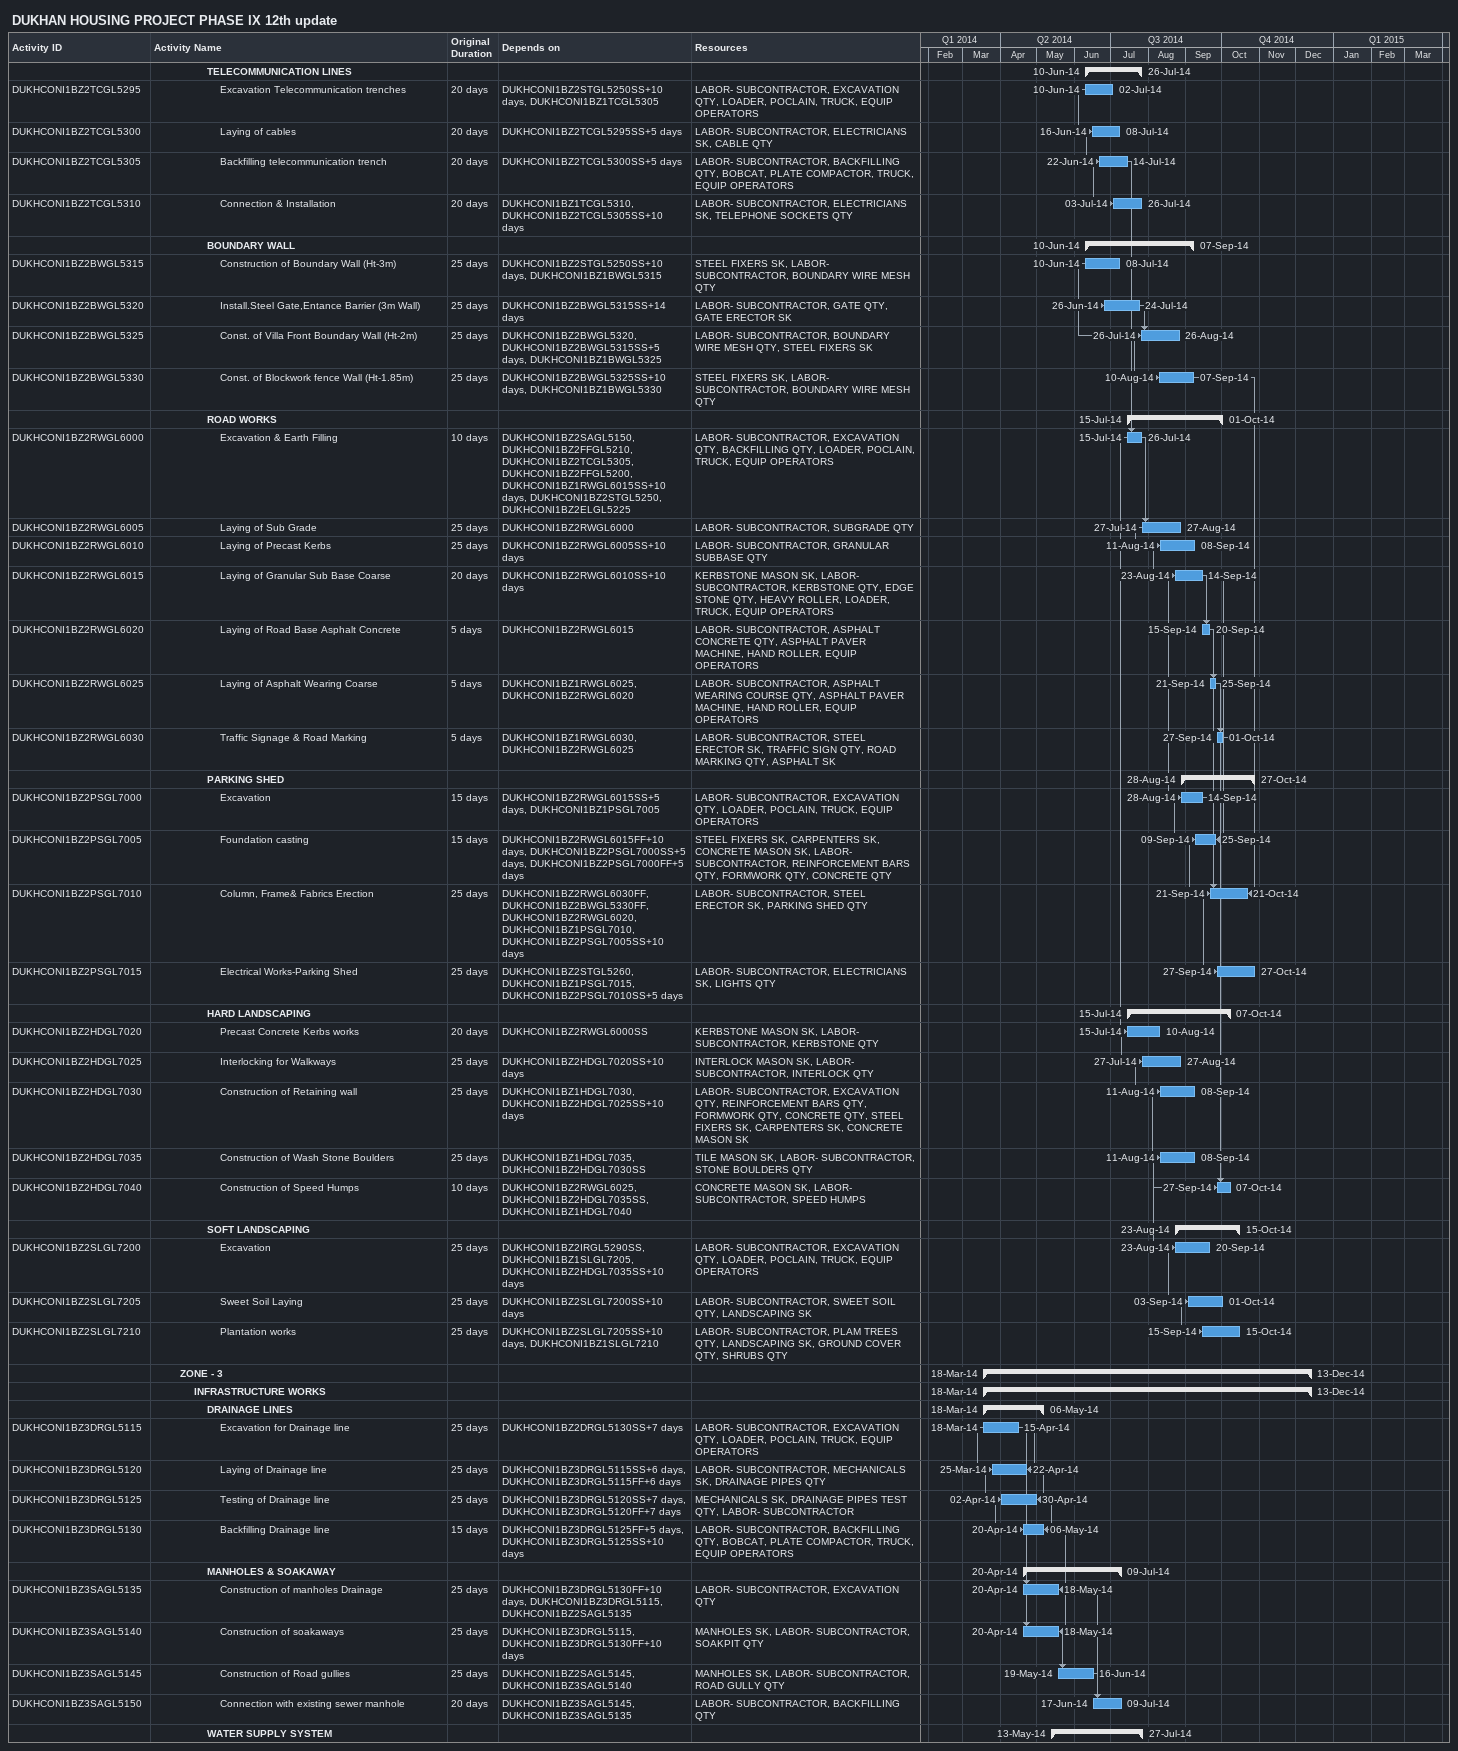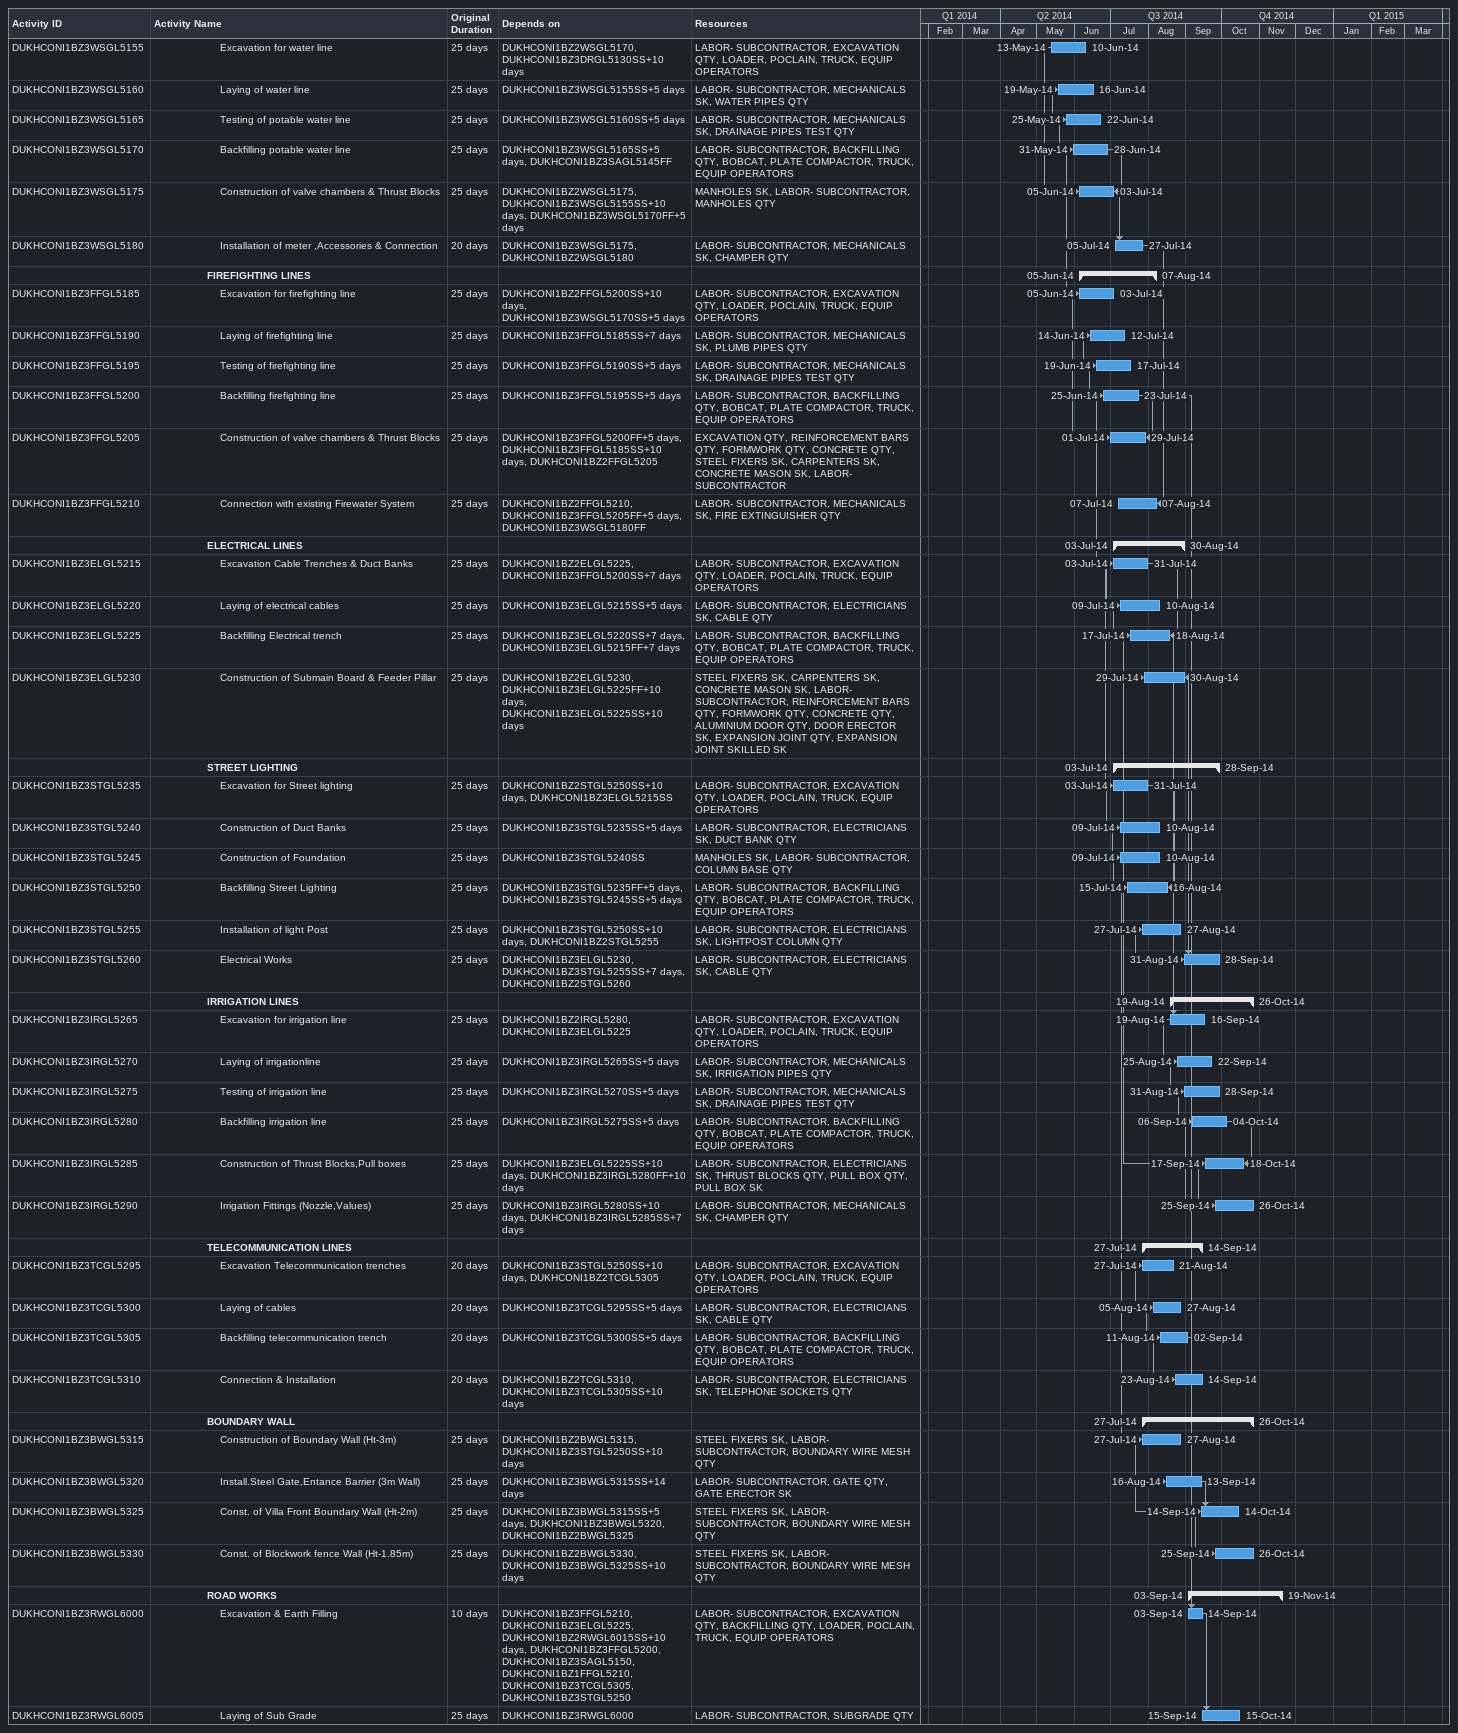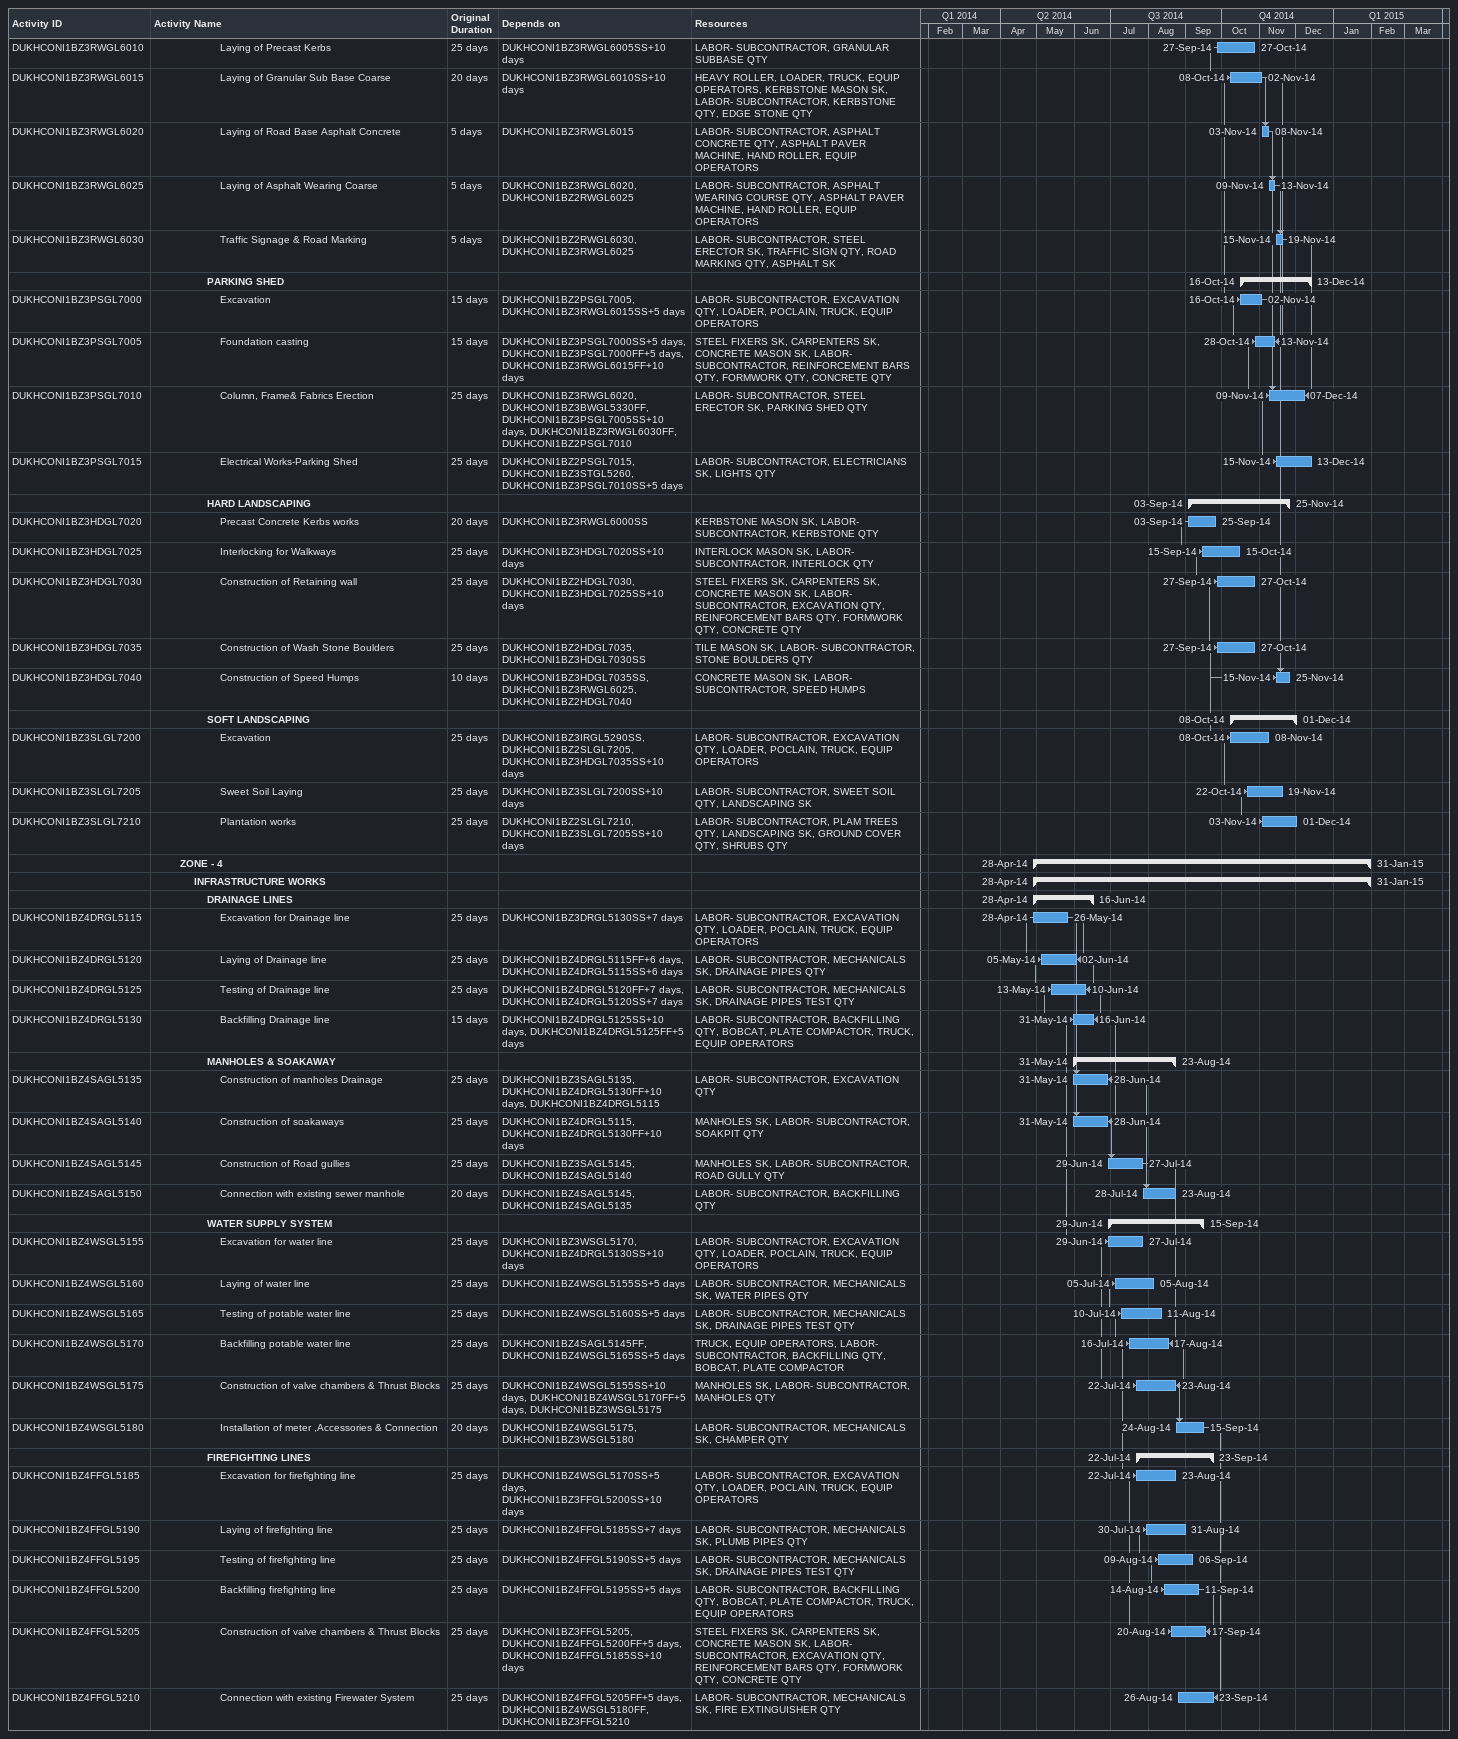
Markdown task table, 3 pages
DUKHAN HOUSING PROJECT PHASE IX 12th update

| ID | Level | Task | Original duration | Start | Finish | Predecessors | Resources |
|---|---|---|---|---|---|---|---|
|  | 5 | **TELECOMMUNICATION LINES** |  | 2014-06-10 | 2014-07-26 |  |  |
| DUKHCONI1BZ2TCGL5295 | 6 | Excavation Telecommunication trenches | 20d | 2014-06-10 | 2014-07-02 | DUKHCONI1BZ2STGL5250SS+10d, DUKHCONI1BZ1TCGL5305 | LABOR- SUBCONTRACTOR, EXCAVATION QTY, LOADER, POCLAIN, TRUCK, EQUIP OPERATORS |
| DUKHCONI1BZ2TCGL5300 | 6 | Laying of cables | 20d | 2014-06-16 | 2014-07-08 | DUKHCONI1BZ2TCGL5295SS+5d | LABOR- SUBCONTRACTOR, ELECTRICIANS SK, CABLE QTY |
| DUKHCONI1BZ2TCGL5305 | 6 | Backfilling telecommunication trench | 20d | 2014-06-22 | 2014-07-14 | DUKHCONI1BZ2TCGL5300SS+5d | LABOR- SUBCONTRACTOR, BACKFILLING QTY, BOBCAT, PLATE COMPACTOR, TRUCK, EQUIP OPERATORS |
| DUKHCONI1BZ2TCGL5310 | 6 | Connection & Installation | 20d | 2014-07-03 | 2014-07-26 | DUKHCONI1BZ1TCGL5310, DUKHCONI1BZ2TCGL5305SS+10d | LABOR- SUBCONTRACTOR, ELECTRICIANS SK, TELEPHONE SOCKETS QTY |
|  | 5 | **BOUNDARY WALL** |  | 2014-06-10 | 2014-09-07 |  |  |
| DUKHCONI1BZ2BWGL5315 | 6 | Construction of Boundary Wall (Ht-3m) | 25d | 2014-06-10 | 2014-07-08 | DUKHCONI1BZ2STGL5250SS+10d, DUKHCONI1BZ1BWGL5315 | STEEL FIXERS SK, LABOR- SUBCONTRACTOR, BOUNDARY WIRE MESH QTY |
| DUKHCONI1BZ2BWGL5320 | 6 | Install.Steel Gate,Entance Barrier (3m Wall) | 25d | 2014-06-26 | 2014-07-24 | DUKHCONI1BZ2BWGL5315SS+14d | LABOR- SUBCONTRACTOR, GATE QTY, GATE ERECTOR SK |
| DUKHCONI1BZ2BWGL5325 | 6 | Const. of Villa Front Boundary Wall (Ht-2m) | 25d | 2014-07-26 | 2014-08-26 | DUKHCONI1BZ2BWGL5320, DUKHCONI1BZ2BWGL5315SS+5d, DUKHCONI1BZ1BWGL5325 | LABOR- SUBCONTRACTOR, BOUNDARY WIRE MESH QTY, STEEL FIXERS SK |
| DUKHCONI1BZ2BWGL5330 | 6 | Const. of Blockwork fence Wall (Ht-1.85m) | 25d | 2014-08-10 | 2014-09-07 | DUKHCONI1BZ2BWGL5325SS+10d, DUKHCONI1BZ1BWGL5330 | STEEL FIXERS SK, LABOR- SUBCONTRACTOR, BOUNDARY WIRE MESH QTY |
|  | 5 | **ROAD WORKS** |  | 2014-07-15 | 2014-10-01 |  |  |
| DUKHCONI1BZ2RWGL6000 | 6 | Excavation & Earth Filling | 10d | 2014-07-15 | 2014-07-26 | DUKHCONI1BZ2SAGL5150, DUKHCONI1BZ2FFGL5210, DUKHCONI1BZ2TCGL5305, DUKHCONI1BZ2FFGL5200, DUKHCONI1BZ1RWGL6015SS+10d, DUKHCONI1BZ2STGL5250, DUKHCONI1BZ2ELGL5225 | LABOR- SUBCONTRACTOR, EXCAVATION QTY, BACKFILLING QTY, LOADER, POCLAIN, TRUCK, EQUIP OPERATORS |
| DUKHCONI1BZ2RWGL6005 | 6 | Laying of Sub Grade | 25d | 2014-07-27 | 2014-08-27 | DUKHCONI1BZ2RWGL6000 | LABOR- SUBCONTRACTOR, SUBGRADE QTY |
| DUKHCONI1BZ2RWGL6010 | 6 | Laying of Precast Kerbs | 25d | 2014-08-11 | 2014-09-08 | DUKHCONI1BZ2RWGL6005SS+10d | LABOR- SUBCONTRACTOR, GRANULAR SUBBASE QTY |
| DUKHCONI1BZ2RWGL6015 | 6 | Laying of Granular Sub Base Coarse | 20d | 2014-08-23 | 2014-09-14 | DUKHCONI1BZ2RWGL6010SS+10d | KERBSTONE MASON SK, LABOR- SUBCONTRACTOR, KERBSTONE QTY, EDGE STONE QTY, HEAVY ROLLER, LOADER, TRUCK, EQUIP OPERATORS |
| DUKHCONI1BZ2RWGL6020 | 6 | Laying of Road Base Asphalt Concrete | 5d | 2014-09-15 | 2014-09-20 | DUKHCONI1BZ2RWGL6015 | LABOR- SUBCONTRACTOR, ASPHALT CONCRETE QTY, ASPHALT PAVER MACHINE, HAND ROLLER, EQUIP OPERATORS |
| DUKHCONI1BZ2RWGL6025 | 6 | Laying of Asphalt Wearing Coarse | 5d | 2014-09-21 | 2014-09-25 | DUKHCONI1BZ1RWGL6025, DUKHCONI1BZ2RWGL6020 | LABOR- SUBCONTRACTOR, ASPHALT WEARING COURSE QTY, ASPHALT PAVER MACHINE, HAND ROLLER, EQUIP OPERATORS |
| DUKHCONI1BZ2RWGL6030 | 6 | Traffic Signage & Road Marking | 5d | 2014-09-27 | 2014-10-01 | DUKHCONI1BZ1RWGL6030, DUKHCONI1BZ2RWGL6025 | LABOR- SUBCONTRACTOR, STEEL ERECTOR SK, TRAFFIC SIGN QTY, ROAD MARKING QTY, ASPHALT SK |
|  | 5 | **PARKING SHED** |  | 2014-08-28 | 2014-10-27 |  |  |
| DUKHCONI1BZ2PSGL7000 | 6 | Excavation | 15d | 2014-08-28 | 2014-09-14 | DUKHCONI1BZ2RWGL6015SS+5d, DUKHCONI1BZ1PSGL7005 | LABOR- SUBCONTRACTOR, EXCAVATION QTY, LOADER, POCLAIN, TRUCK, EQUIP OPERATORS |
| DUKHCONI1BZ2PSGL7005 | 6 | Foundation casting | 15d | 2014-09-09 | 2014-09-25 | DUKHCONI1BZ2RWGL6015FF+10d, DUKHCONI1BZ2PSGL7000SS+5d, DUKHCONI1BZ2PSGL7000FF+5d | STEEL FIXERS SK, CARPENTERS SK, CONCRETE MASON SK, LABOR- SUBCONTRACTOR, REINFORCEMENT BARS QTY, FORMWORK QTY, CONCRETE QTY |
| DUKHCONI1BZ2PSGL7010 | 6 | Column, Frame& Fabrics Erection | 25d | 2014-09-21 | 2014-10-21 | DUKHCONI1BZ2RWGL6030FF, DUKHCONI1BZ2BWGL5330FF, DUKHCONI1BZ2RWGL6020, DUKHCONI1BZ1PSGL7010, DUKHCONI1BZ2PSGL7005SS+10d | LABOR- SUBCONTRACTOR, STEEL ERECTOR SK, PARKING SHED QTY |
| DUKHCONI1BZ2PSGL7015 | 6 | Electrical Works-Parking Shed | 25d | 2014-09-27 | 2014-10-27 | DUKHCONI1BZ2STGL5260, DUKHCONI1BZ1PSGL7015, DUKHCONI1BZ2PSGL7010SS+5d | LABOR- SUBCONTRACTOR, ELECTRICIANS SK, LIGHTS QTY |
|  | 5 | **HARD LANDSCAPING** |  | 2014-07-15 | 2014-10-07 |  |  |
| DUKHCONI1BZ2HDGL7020 | 6 | Precast Concrete Kerbs works | 20d | 2014-07-15 | 2014-08-10 | DUKHCONI1BZ2RWGL6000SS | KERBSTONE MASON SK, LABOR- SUBCONTRACTOR, KERBSTONE QTY |
| DUKHCONI1BZ2HDGL7025 | 6 | Interlocking for Walkways | 25d | 2014-07-27 | 2014-08-27 | DUKHCONI1BZ2HDGL7020SS+10d | INTERLOCK MASON SK, LABOR- SUBCONTRACTOR, INTERLOCK QTY |
| DUKHCONI1BZ2HDGL7030 | 6 | Construction of Retaining wall | 25d | 2014-08-11 | 2014-09-08 | DUKHCONI1BZ1HDGL7030, DUKHCONI1BZ2HDGL7025SS+10d | LABOR- SUBCONTRACTOR, EXCAVATION QTY, REINFORCEMENT BARS QTY, FORMWORK QTY, CONCRETE QTY, STEEL FIXERS SK, CARPENTERS SK, CONCRETE MASON SK |
| DUKHCONI1BZ2HDGL7035 | 6 | Construction of Wash Stone Boulders | 25d | 2014-08-11 | 2014-09-08 | DUKHCONI1BZ1HDGL7035, DUKHCONI1BZ2HDGL7030SS | TILE MASON SK, LABOR- SUBCONTRACTOR, STONE BOULDERS QTY |
| DUKHCONI1BZ2HDGL7040 | 6 | Construction of Speed Humps | 10d | 2014-09-27 | 2014-10-07 | DUKHCONI1BZ2RWGL6025, DUKHCONI1BZ2HDGL7035SS, DUKHCONI1BZ1HDGL7040 | CONCRETE MASON SK, LABOR- SUBCONTRACTOR, SPEED HUMPS |
|  | 5 | **SOFT LANDSCAPING** |  | 2014-08-23 | 2014-10-15 |  |  |
| DUKHCONI1BZ2SLGL7200 | 6 | Excavation | 25d | 2014-08-23 | 2014-09-20 | DUKHCONI1BZ2IRGL5290SS, DUKHCONI1BZ1SLGL7205, DUKHCONI1BZ2HDGL7035SS+10d | LABOR- SUBCONTRACTOR, EXCAVATION QTY, LOADER, POCLAIN, TRUCK, EQUIP OPERATORS |
| DUKHCONI1BZ2SLGL7205 | 6 | Sweet Soil Laying | 25d | 2014-09-03 | 2014-10-01 | DUKHCONI1BZ2SLGL7200SS+10d | LABOR- SUBCONTRACTOR, SWEET SOIL QTY, LANDSCAPING SK |
| DUKHCONI1BZ2SLGL7210 | 6 | Plantation works | 25d | 2014-09-15 | 2014-10-15 | DUKHCONI1BZ2SLGL7205SS+10d, DUKHCONI1BZ1SLGL7210 | LABOR- SUBCONTRACTOR, PLAM TREES QTY, LANDSCAPING SK, GROUND COVER QTY, SHRUBS QTY |
|  | 3 | **ZONE - 3** |  | 2014-03-18 | 2014-12-13 |  |  |
|  | 4 | **INFRASTRUCTURE WORKS** |  | 2014-03-18 | 2014-12-13 |  |  |
|  | 5 | **DRAINAGE LINES** |  | 2014-03-18 | 2014-05-06 |  |  |
| DUKHCONI1BZ3DRGL5115 | 6 | Excavation for Drainage line | 25d | 2014-03-18 | 2014-04-15 | DUKHCONI1BZ2DRGL5130SS+7d | LABOR- SUBCONTRACTOR, EXCAVATION QTY, LOADER, POCLAIN, TRUCK, EQUIP OPERATORS |
| DUKHCONI1BZ3DRGL5120 | 6 | Laying of Drainage line | 25d | 2014-03-25 | 2014-04-22 | DUKHCONI1BZ3DRGL5115SS+6d, DUKHCONI1BZ3DRGL5115FF+6d | LABOR- SUBCONTRACTOR, MECHANICALS SK, DRAINAGE PIPES QTY |
| DUKHCONI1BZ3DRGL5125 | 6 | Testing of Drainage line | 25d | 2014-04-02 | 2014-04-30 | DUKHCONI1BZ3DRGL5120SS+7d, DUKHCONI1BZ3DRGL5120FF+7d | MECHANICALS SK, DRAINAGE PIPES TEST QTY, LABOR- SUBCONTRACTOR |
| DUKHCONI1BZ3DRGL5130 | 6 | Backfilling Drainage line | 15d | 2014-04-20 | 2014-05-06 | DUKHCONI1BZ3DRGL5125FF+5d, DUKHCONI1BZ3DRGL5125SS+10d | LABOR- SUBCONTRACTOR, BACKFILLING QTY, BOBCAT, PLATE COMPACTOR, TRUCK, EQUIP OPERATORS |
|  | 5 | **MANHOLES & SOAKAWAY** |  | 2014-04-20 | 2014-07-09 |  |  |
| DUKHCONI1BZ3SAGL5135 | 6 | Construction of manholes Drainage | 25d | 2014-04-20 | 2014-05-18 | DUKHCONI1BZ3DRGL5130FF+10d, DUKHCONI1BZ3DRGL5115, DUKHCONI1BZ2SAGL5135 | LABOR- SUBCONTRACTOR, EXCAVATION QTY |
| DUKHCONI1BZ3SAGL5140 | 6 | Construction of soakaways | 25d | 2014-04-20 | 2014-05-18 | DUKHCONI1BZ3DRGL5115, DUKHCONI1BZ3DRGL5130FF+10d | MANHOLES SK, LABOR- SUBCONTRACTOR, SOAKPIT QTY |
| DUKHCONI1BZ3SAGL5145 | 6 | Construction of Road gullies | 25d | 2014-05-19 | 2014-06-16 | DUKHCONI1BZ2SAGL5145, DUKHCONI1BZ3SAGL5140 | MANHOLES SK, LABOR- SUBCONTRACTOR, ROAD GULLY QTY |
| DUKHCONI1BZ3SAGL5150 | 6 | Connection with existing sewer manhole | 20d | 2014-06-17 | 2014-07-09 | DUKHCONI1BZ3SAGL5145, DUKHCONI1BZ3SAGL5135 | LABOR- SUBCONTRACTOR, BACKFILLING QTY |
|  | 5 | **WATER SUPPLY SYSTEM** |  | 2014-05-13 | 2014-07-27 |  |  |
| DUKHCONI1BZ3WSGL5155 | 6 | Excavation for water line | 25d | 2014-05-13 | 2014-06-10 | DUKHCONI1BZ2WSGL5170, DUKHCONI1BZ3DRGL5130SS+10d | LABOR- SUBCONTRACTOR, EXCAVATION QTY, LOADER, POCLAIN, TRUCK, EQUIP OPERATORS |
| DUKHCONI1BZ3WSGL5160 | 6 | Laying of water line | 25d | 2014-05-19 | 2014-06-16 | DUKHCONI1BZ3WSGL5155SS+5d | LABOR- SUBCONTRACTOR, MECHANICALS SK, WATER PIPES QTY |
| DUKHCONI1BZ3WSGL5165 | 6 | Testing of potable water line | 25d | 2014-05-25 | 2014-06-22 | DUKHCONI1BZ3WSGL5160SS+5d | LABOR- SUBCONTRACTOR, MECHANICALS SK, DRAINAGE PIPES TEST QTY |
| DUKHCONI1BZ3WSGL5170 | 6 | Backfilling potable water line | 25d | 2014-05-31 | 2014-06-28 | DUKHCONI1BZ3WSGL5165SS+5d, DUKHCONI1BZ3SAGL5145FF | LABOR- SUBCONTRACTOR, BACKFILLING QTY, BOBCAT, PLATE COMPACTOR, TRUCK, EQUIP OPERATORS |
| DUKHCONI1BZ3WSGL5175 | 6 | Construction of valve chambers & Thrust Blocks | 25d | 2014-06-05 | 2014-07-03 | DUKHCONI1BZ2WSGL5175, DUKHCONI1BZ3WSGL5155SS+10d, DUKHCONI1BZ3WSGL5170FF+5d | MANHOLES SK, LABOR- SUBCONTRACTOR, MANHOLES QTY |
| DUKHCONI1BZ3WSGL5180 | 6 | Installation of meter ,Accessories & Connection | 20d | 2014-07-05 | 2014-07-27 | DUKHCONI1BZ3WSGL5175, DUKHCONI1BZ2WSGL5180 | LABOR- SUBCONTRACTOR, MECHANICALS SK, CHAMPER QTY |
|  | 5 | **FIREFIGHTING LINES** |  | 2014-06-05 | 2014-08-07 |  |  |
| DUKHCONI1BZ3FFGL5185 | 6 | Excavation for firefighting line | 25d | 2014-06-05 | 2014-07-03 | DUKHCONI1BZ2FFGL5200SS+10d, DUKHCONI1BZ3WSGL5170SS+5d | LABOR- SUBCONTRACTOR, EXCAVATION QTY, LOADER, POCLAIN, TRUCK, EQUIP OPERATORS |
| DUKHCONI1BZ3FFGL5190 | 6 | Laying of firefighting line | 25d | 2014-06-14 | 2014-07-12 | DUKHCONI1BZ3FFGL5185SS+7d | LABOR- SUBCONTRACTOR, MECHANICALS SK, PLUMB PIPES QTY |
| DUKHCONI1BZ3FFGL5195 | 6 | Testing of firefighting line | 25d | 2014-06-19 | 2014-07-17 | DUKHCONI1BZ3FFGL5190SS+5d | LABOR- SUBCONTRACTOR, MECHANICALS SK, DRAINAGE PIPES TEST QTY |
| DUKHCONI1BZ3FFGL5200 | 6 | Backfilling firefighting line | 25d | 2014-06-25 | 2014-07-23 | DUKHCONI1BZ3FFGL5195SS+5d | LABOR- SUBCONTRACTOR, BACKFILLING QTY, BOBCAT, PLATE COMPACTOR, TRUCK, EQUIP OPERATORS |
| DUKHCONI1BZ3FFGL5205 | 6 | Construction of valve chambers & Thrust Blocks | 25d | 2014-07-01 | 2014-07-29 | DUKHCONI1BZ3FFGL5200FF+5d, DUKHCONI1BZ3FFGL5185SS+10d, DUKHCONI1BZ2FFGL5205 | EXCAVATION QTY, REINFORCEMENT BARS QTY, FORMWORK QTY, CONCRETE QTY, STEEL FIXERS SK, CARPENTERS SK, CONCRETE MASON SK, LABOR- SUBCONTRACTOR |
| DUKHCONI1BZ3FFGL5210 | 6 | Connection with existing Firewater System | 25d | 2014-07-07 | 2014-08-07 | DUKHCONI1BZ2FFGL5210, DUKHCONI1BZ3FFGL5205FF+5d, DUKHCONI1BZ3WSGL5180FF | LABOR- SUBCONTRACTOR, MECHANICALS SK, FIRE EXTINGUISHER QTY |
|  | 5 | **ELECTRICAL LINES** |  | 2014-07-03 | 2014-08-30 |  |  |
| DUKHCONI1BZ3ELGL5215 | 6 | Excavation Cable Trenches & Duct Banks | 25d | 2014-07-03 | 2014-07-31 | DUKHCONI1BZ2ELGL5225, DUKHCONI1BZ3FFGL5200SS+7d | LABOR- SUBCONTRACTOR, EXCAVATION QTY, LOADER, POCLAIN, TRUCK, EQUIP OPERATORS |
| DUKHCONI1BZ3ELGL5220 | 6 | Laying of electrical cables | 25d | 2014-07-09 | 2014-08-10 | DUKHCONI1BZ3ELGL5215SS+5d | LABOR- SUBCONTRACTOR, ELECTRICIANS SK, CABLE QTY |
| DUKHCONI1BZ3ELGL5225 | 6 | Backfilling Electrical trench | 25d | 2014-07-17 | 2014-08-18 | DUKHCONI1BZ3ELGL5220SS+7d, DUKHCONI1BZ3ELGL5215FF+7d | LABOR- SUBCONTRACTOR, BACKFILLING QTY, BOBCAT, PLATE COMPACTOR, TRUCK, EQUIP OPERATORS |
| DUKHCONI1BZ3ELGL5230 | 6 | Construction of Submain Board & Feeder Pillar | 25d | 2014-07-29 | 2014-08-30 | DUKHCONI1BZ2ELGL5230, DUKHCONI1BZ3ELGL5225FF+10d, DUKHCONI1BZ3ELGL5225SS+10d | STEEL FIXERS SK, CARPENTERS SK, CONCRETE MASON SK, LABOR- SUBCONTRACTOR, REINFORCEMENT BARS QTY, FORMWORK QTY, CONCRETE QTY, ALUMINIUM DOOR QTY, DOOR ERECTOR SK, EXPANSION JOINT QTY, EXPANSION JOINT SKILLED SK |
|  | 5 | **STREET LIGHTING** |  | 2014-07-03 | 2014-09-28 |  |  |
| DUKHCONI1BZ3STGL5235 | 6 | Excavation for Street lighting | 25d | 2014-07-03 | 2014-07-31 | DUKHCONI1BZ2STGL5250SS+10d, DUKHCONI1BZ3ELGL5215SS | LABOR- SUBCONTRACTOR, EXCAVATION QTY, LOADER, POCLAIN, TRUCK, EQUIP OPERATORS |
| DUKHCONI1BZ3STGL5240 | 6 | Construction of Duct Banks | 25d | 2014-07-09 | 2014-08-10 | DUKHCONI1BZ3STGL5235SS+5d | LABOR- SUBCONTRACTOR, ELECTRICIANS SK, DUCT BANK QTY |
| DUKHCONI1BZ3STGL5245 | 6 | Construction of Foundation | 25d | 2014-07-09 | 2014-08-10 | DUKHCONI1BZ3STGL5240SS | MANHOLES SK, LABOR- SUBCONTRACTOR, COLUMN BASE QTY |
| DUKHCONI1BZ3STGL5250 | 6 | Backfilling Street Lighting | 25d | 2014-07-15 | 2014-08-16 | DUKHCONI1BZ3STGL5235FF+5d, DUKHCONI1BZ3STGL5245SS+5d | LABOR- SUBCONTRACTOR, BACKFILLING QTY, BOBCAT, PLATE COMPACTOR, TRUCK, EQUIP OPERATORS |
| DUKHCONI1BZ3STGL5255 | 6 | Installation of light Post | 25d | 2014-07-27 | 2014-08-27 | DUKHCONI1BZ3STGL5250SS+10d, DUKHCONI1BZ2STGL5255 | LABOR- SUBCONTRACTOR, ELECTRICIANS SK, LIGHTPOST COLUMN QTY |
| DUKHCONI1BZ3STGL5260 | 6 | Electrical Works | 25d | 2014-08-31 | 2014-09-28 | DUKHCONI1BZ3ELGL5230, DUKHCONI1BZ3STGL5255SS+7d, DUKHCONI1BZ2STGL5260 | LABOR- SUBCONTRACTOR, ELECTRICIANS SK, CABLE QTY |
|  | 5 | **IRRIGATION LINES** |  | 2014-08-19 | 2014-10-26 |  |  |
| DUKHCONI1BZ3IRGL5265 | 6 | Excavation for irrigation line | 25d | 2014-08-19 | 2014-09-16 | DUKHCONI1BZ2IRGL5280, DUKHCONI1BZ3ELGL5225 | LABOR- SUBCONTRACTOR, EXCAVATION QTY, LOADER, POCLAIN, TRUCK, EQUIP OPERATORS |
| DUKHCONI1BZ3IRGL5270 | 6 | Laying of irrigationline | 25d | 2014-08-25 | 2014-09-22 | DUKHCONI1BZ3IRGL5265SS+5d | LABOR- SUBCONTRACTOR, MECHANICALS SK, IRRIGATION PIPES QTY |
| DUKHCONI1BZ3IRGL5275 | 6 | Testing of irrigation line | 25d | 2014-08-31 | 2014-09-28 | DUKHCONI1BZ3IRGL5270SS+5d | LABOR- SUBCONTRACTOR, MECHANICALS SK, DRAINAGE PIPES TEST QTY |
| DUKHCONI1BZ3IRGL5280 | 6 | Backfilling irrigation line | 25d | 2014-09-06 | 2014-10-04 | DUKHCONI1BZ3IRGL5275SS+5d | LABOR- SUBCONTRACTOR, BACKFILLING QTY, BOBCAT, PLATE COMPACTOR, TRUCK, EQUIP OPERATORS |
| DUKHCONI1BZ3IRGL5285 | 6 | Construction of Thrust Blocks,Pull boxes | 25d | 2014-09-17 | 2014-10-18 | DUKHCONI1BZ3ELGL5225SS+10d, DUKHCONI1BZ3IRGL5280FF+10d | LABOR- SUBCONTRACTOR, ELECTRICIANS SK, THRUST BLOCKS QTY, PULL BOX QTY, PULL BOX SK |
| DUKHCONI1BZ3IRGL5290 | 6 | Irrigation Fittings (Nozzle,Values) | 25d | 2014-09-25 | 2014-10-26 | DUKHCONI1BZ3IRGL5280SS+10d, DUKHCONI1BZ3IRGL5285SS+7d | LABOR- SUBCONTRACTOR, MECHANICALS SK, CHAMPER QTY |
|  | 5 | **TELECOMMUNICATION LINES** |  | 2014-07-27 | 2014-09-14 |  |  |
| DUKHCONI1BZ3TCGL5295 | 6 | Excavation Telecommunication trenches | 20d | 2014-07-27 | 2014-08-21 | DUKHCONI1BZ3STGL5250SS+10d, DUKHCONI1BZ2TCGL5305 | LABOR- SUBCONTRACTOR, EXCAVATION QTY, LOADER, POCLAIN, TRUCK, EQUIP OPERATORS |
| DUKHCONI1BZ3TCGL5300 | 6 | Laying of cables | 20d | 2014-08-05 | 2014-08-27 | DUKHCONI1BZ3TCGL5295SS+5d | LABOR- SUBCONTRACTOR, ELECTRICIANS SK, CABLE QTY |
| DUKHCONI1BZ3TCGL5305 | 6 | Backfilling telecommunication trench | 20d | 2014-08-11 | 2014-09-02 | DUKHCONI1BZ3TCGL5300SS+5d | LABOR- SUBCONTRACTOR, BACKFILLING QTY, BOBCAT, PLATE COMPACTOR, TRUCK, EQUIP OPERATORS |
| DUKHCONI1BZ3TCGL5310 | 6 | Connection & Installation | 20d | 2014-08-23 | 2014-09-14 | DUKHCONI1BZ2TCGL5310, DUKHCONI1BZ3TCGL5305SS+10d | LABOR- SUBCONTRACTOR, ELECTRICIANS SK, TELEPHONE SOCKETS QTY |
|  | 5 | **BOUNDARY WALL** |  | 2014-07-27 | 2014-10-26 |  |  |
| DUKHCONI1BZ3BWGL5315 | 6 | Construction of Boundary Wall (Ht-3m) | 25d | 2014-07-27 | 2014-08-27 | DUKHCONI1BZ2BWGL5315, DUKHCONI1BZ3STGL5250SS+10d | STEEL FIXERS SK, LABOR- SUBCONTRACTOR, BOUNDARY WIRE MESH QTY |
| DUKHCONI1BZ3BWGL5320 | 6 | Install.Steel Gate,Entance Barrier (3m Wall) | 25d | 2014-08-16 | 2014-09-13 | DUKHCONI1BZ3BWGL5315SS+14d | LABOR- SUBCONTRACTOR, GATE QTY, GATE ERECTOR SK |
| DUKHCONI1BZ3BWGL5325 | 6 | Const. of Villa Front Boundary Wall (Ht-2m) | 25d | 2014-09-14 | 2014-10-14 | DUKHCONI1BZ3BWGL5315SS+5d, DUKHCONI1BZ3BWGL5320, DUKHCONI1BZ2BWGL5325 | STEEL FIXERS SK, LABOR- SUBCONTRACTOR, BOUNDARY WIRE MESH QTY |
| DUKHCONI1BZ3BWGL5330 | 6 | Const. of Blockwork fence Wall (Ht-1.85m) | 25d | 2014-09-25 | 2014-10-26 | DUKHCONI1BZ2BWGL5330, DUKHCONI1BZ3BWGL5325SS+10d | STEEL FIXERS SK, LABOR- SUBCONTRACTOR, BOUNDARY WIRE MESH QTY |
|  | 5 | **ROAD WORKS** |  | 2014-09-03 | 2014-11-19 |  |  |
| DUKHCONI1BZ3RWGL6000 | 6 | Excavation & Earth Filling | 10d | 2014-09-03 | 2014-09-14 | DUKHCONI1BZ3FFGL5210, DUKHCONI1BZ3ELGL5225, DUKHCONI1BZ2RWGL6015SS+10d, DUKHCONI1BZ3FFGL5200, DUKHCONI1BZ3SAGL5150, DUKHCONI1BZ1FFGL5210, DUKHCONI1BZ3TCGL5305, DUKHCONI1BZ3STGL5250 | LABOR- SUBCONTRACTOR, EXCAVATION QTY, BACKFILLING QTY, LOADER, POCLAIN, TRUCK, EQUIP OPERATORS |
| DUKHCONI1BZ3RWGL6005 | 6 | Laying of Sub Grade | 25d | 2014-09-15 | 2014-10-15 | DUKHCONI1BZ3RWGL6000 | LABOR- SUBCONTRACTOR, SUBGRADE QTY |
| DUKHCONI1BZ3RWGL6010 | 6 | Laying of Precast Kerbs | 25d | 2014-09-27 | 2014-10-27 | DUKHCONI1BZ3RWGL6005SS+10d | LABOR- SUBCONTRACTOR, GRANULAR SUBBASE QTY |
| DUKHCONI1BZ3RWGL6015 | 6 | Laying of Granular Sub Base Coarse | 20d | 2014-10-08 | 2014-11-02 | DUKHCONI1BZ3RWGL6010SS+10d | HEAVY ROLLER, LOADER, TRUCK, EQUIP OPERATORS, KERBSTONE MASON SK, LABOR- SUBCONTRACTOR, KERBSTONE QTY, EDGE STONE QTY |
| DUKHCONI1BZ3RWGL6020 | 6 | Laying of Road Base Asphalt Concrete | 5d | 2014-11-03 | 2014-11-08 | DUKHCONI1BZ3RWGL6015 | LABOR- SUBCONTRACTOR, ASPHALT CONCRETE QTY, ASPHALT PAVER MACHINE, HAND ROLLER, EQUIP OPERATORS |
| DUKHCONI1BZ3RWGL6025 | 6 | Laying of Asphalt Wearing Coarse | 5d | 2014-11-09 | 2014-11-13 | DUKHCONI1BZ3RWGL6020, DUKHCONI1BZ2RWGL6025 | LABOR- SUBCONTRACTOR, ASPHALT WEARING COURSE QTY, ASPHALT PAVER MACHINE, HAND ROLLER, EQUIP OPERATORS |
| DUKHCONI1BZ3RWGL6030 | 6 | Traffic Signage & Road Marking | 5d | 2014-11-15 | 2014-11-19 | DUKHCONI1BZ2RWGL6030, DUKHCONI1BZ3RWGL6025 | LABOR- SUBCONTRACTOR, STEEL ERECTOR SK, TRAFFIC SIGN QTY, ROAD MARKING QTY, ASPHALT SK |
|  | 5 | **PARKING SHED** |  | 2014-10-16 | 2014-12-13 |  |  |
| DUKHCONI1BZ3PSGL7000 | 6 | Excavation | 15d | 2014-10-16 | 2014-11-02 | DUKHCONI1BZ2PSGL7005, DUKHCONI1BZ3RWGL6015SS+5d | LABOR- SUBCONTRACTOR, EXCAVATION QTY, LOADER, POCLAIN, TRUCK, EQUIP OPERATORS |
| DUKHCONI1BZ3PSGL7005 | 6 | Foundation casting | 15d | 2014-10-28 | 2014-11-13 | DUKHCONI1BZ3PSGL7000SS+5d, DUKHCONI1BZ3PSGL7000FF+5d, DUKHCONI1BZ3RWGL6015FF+10d | STEEL FIXERS SK, CARPENTERS SK, CONCRETE MASON SK, LABOR- SUBCONTRACTOR, REINFORCEMENT BARS QTY, FORMWORK QTY, CONCRETE QTY |
| DUKHCONI1BZ3PSGL7010 | 6 | Column, Frame& Fabrics Erection | 25d | 2014-11-09 | 2014-12-07 | DUKHCONI1BZ3RWGL6020, DUKHCONI1BZ3BWGL5330FF, DUKHCONI1BZ3PSGL7005SS+10d, DUKHCONI1BZ3RWGL6030FF, DUKHCONI1BZ2PSGL7010 | LABOR- SUBCONTRACTOR, STEEL ERECTOR SK, PARKING SHED QTY |
| DUKHCONI1BZ3PSGL7015 | 6 | Electrical Works-Parking Shed | 25d | 2014-11-15 | 2014-12-13 | DUKHCONI1BZ2PSGL7015, DUKHCONI1BZ3STGL5260, DUKHCONI1BZ3PSGL7010SS+5d | LABOR- SUBCONTRACTOR, ELECTRICIANS SK, LIGHTS QTY |
|  | 5 | **HARD LANDSCAPING** |  | 2014-09-03 | 2014-11-25 |  |  |
| DUKHCONI1BZ3HDGL7020 | 6 | Precast Concrete Kerbs works | 20d | 2014-09-03 | 2014-09-25 | DUKHCONI1BZ3RWGL6000SS | KERBSTONE MASON SK, LABOR- SUBCONTRACTOR, KERBSTONE QTY |
| DUKHCONI1BZ3HDGL7025 | 6 | Interlocking for Walkways | 25d | 2014-09-15 | 2014-10-15 | DUKHCONI1BZ3HDGL7020SS+10d | INTERLOCK MASON SK, LABOR- SUBCONTRACTOR, INTERLOCK QTY |
| DUKHCONI1BZ3HDGL7030 | 6 | Construction of Retaining wall | 25d | 2014-09-27 | 2014-10-27 | DUKHCONI1BZ2HDGL7030, DUKHCONI1BZ3HDGL7025SS+10d | STEEL FIXERS SK, CARPENTERS SK, CONCRETE MASON SK, LABOR- SUBCONTRACTOR, EXCAVATION QTY, REINFORCEMENT BARS QTY, FORMWORK QTY, CONCRETE QTY |
| DUKHCONI1BZ3HDGL7035 | 6 | Construction of Wash Stone Boulders | 25d | 2014-09-27 | 2014-10-27 | DUKHCONI1BZ2HDGL7035, DUKHCONI1BZ3HDGL7030SS | TILE MASON SK, LABOR- SUBCONTRACTOR, STONE BOULDERS QTY |
| DUKHCONI1BZ3HDGL7040 | 6 | Construction of Speed Humps | 10d | 2014-11-15 | 2014-11-25 | DUKHCONI1BZ3HDGL7035SS, DUKHCONI1BZ3RWGL6025, DUKHCONI1BZ2HDGL7040 | CONCRETE MASON SK, LABOR- SUBCONTRACTOR, SPEED HUMPS |
|  | 5 | **SOFT LANDSCAPING** |  | 2014-10-08 | 2014-12-01 |  |  |
| DUKHCONI1BZ3SLGL7200 | 6 | Excavation | 25d | 2014-10-08 | 2014-11-08 | DUKHCONI1BZ3IRGL5290SS, DUKHCONI1BZ2SLGL7205, DUKHCONI1BZ3HDGL7035SS+10d | LABOR- SUBCONTRACTOR, EXCAVATION QTY, LOADER, POCLAIN, TRUCK, EQUIP OPERATORS |
| DUKHCONI1BZ3SLGL7205 | 6 | Sweet Soil Laying | 25d | 2014-10-22 | 2014-11-19 | DUKHCONI1BZ3SLGL7200SS+10d | LABOR- SUBCONTRACTOR, SWEET SOIL QTY, LANDSCAPING SK |
| DUKHCONI1BZ3SLGL7210 | 6 | Plantation works | 25d | 2014-11-03 | 2014-12-01 | DUKHCONI1BZ2SLGL7210, DUKHCONI1BZ3SLGL7205SS+10d | LABOR- SUBCONTRACTOR, PLAM TREES QTY, LANDSCAPING SK, GROUND COVER QTY, SHRUBS QTY |
|  | 3 | **ZONE - 4** |  | 2014-04-28 | 2015-01-31 |  |  |
|  | 4 | **INFRASTRUCTURE WORKS** |  | 2014-04-28 | 2015-01-31 |  |  |
|  | 5 | **DRAINAGE LINES** |  | 2014-04-28 | 2014-06-16 |  |  |
| DUKHCONI1BZ4DRGL5115 | 6 | Excavation for Drainage line | 25d | 2014-04-28 | 2014-05-26 | DUKHCONI1BZ3DRGL5130SS+7d | LABOR- SUBCONTRACTOR, EXCAVATION QTY, LOADER, POCLAIN, TRUCK, EQUIP OPERATORS |
| DUKHCONI1BZ4DRGL5120 | 6 | Laying of Drainage line | 25d | 2014-05-05 | 2014-06-02 | DUKHCONI1BZ4DRGL5115FF+6d, DUKHCONI1BZ4DRGL5115SS+6d | LABOR- SUBCONTRACTOR, MECHANICALS SK, DRAINAGE PIPES QTY |
| DUKHCONI1BZ4DRGL5125 | 6 | Testing of Drainage line | 25d | 2014-05-13 | 2014-06-10 | DUKHCONI1BZ4DRGL5120FF+7d, DUKHCONI1BZ4DRGL5120SS+7d | LABOR- SUBCONTRACTOR, MECHANICALS SK, DRAINAGE PIPES TEST QTY |
| DUKHCONI1BZ4DRGL5130 | 6 | Backfilling Drainage line | 15d | 2014-05-31 | 2014-06-16 | DUKHCONI1BZ4DRGL5125SS+10d, DUKHCONI1BZ4DRGL5125FF+5d | LABOR- SUBCONTRACTOR, BACKFILLING QTY, BOBCAT, PLATE COMPACTOR, TRUCK, EQUIP OPERATORS |
|  | 5 | **MANHOLES & SOAKAWAY** |  | 2014-05-31 | 2014-08-23 |  |  |
| DUKHCONI1BZ4SAGL5135 | 6 | Construction of manholes Drainage | 25d | 2014-05-31 | 2014-06-28 | DUKHCONI1BZ3SAGL5135, DUKHCONI1BZ4DRGL5130FF+10d, DUKHCONI1BZ4DRGL5115 | LABOR- SUBCONTRACTOR, EXCAVATION QTY |
| DUKHCONI1BZ4SAGL5140 | 6 | Construction of soakaways | 25d | 2014-05-31 | 2014-06-28 | DUKHCONI1BZ4DRGL5115, DUKHCONI1BZ4DRGL5130FF+10d | MANHOLES SK, LABOR- SUBCONTRACTOR, SOAKPIT QTY |
| DUKHCONI1BZ4SAGL5145 | 6 | Construction of Road gullies | 25d | 2014-06-29 | 2014-07-27 | DUKHCONI1BZ3SAGL5145, DUKHCONI1BZ4SAGL5140 | MANHOLES SK, LABOR- SUBCONTRACTOR, ROAD GULLY QTY |
| DUKHCONI1BZ4SAGL5150 | 6 | Connection with existing sewer manhole | 20d | 2014-07-28 | 2014-08-23 | DUKHCONI1BZ4SAGL5145, DUKHCONI1BZ4SAGL5135 | LABOR- SUBCONTRACTOR, BACKFILLING QTY |
|  | 5 | **WATER SUPPLY SYSTEM** |  | 2014-06-29 | 2014-09-15 |  |  |
| DUKHCONI1BZ4WSGL5155 | 6 | Excavation for water line | 25d | 2014-06-29 | 2014-07-27 | DUKHCONI1BZ3WSGL5170, DUKHCONI1BZ4DRGL5130SS+10d | LABOR- SUBCONTRACTOR, EXCAVATION QTY, LOADER, POCLAIN, TRUCK, EQUIP OPERATORS |
| DUKHCONI1BZ4WSGL5160 | 6 | Laying of water line | 25d | 2014-07-05 | 2014-08-05 | DUKHCONI1BZ4WSGL5155SS+5d | LABOR- SUBCONTRACTOR, MECHANICALS SK, WATER PIPES QTY |
| DUKHCONI1BZ4WSGL5165 | 6 | Testing of potable water line | 25d | 2014-07-10 | 2014-08-11 | DUKHCONI1BZ4WSGL5160SS+5d | LABOR- SUBCONTRACTOR, MECHANICALS SK, DRAINAGE PIPES TEST QTY |
| DUKHCONI1BZ4WSGL5170 | 6 | Backfilling potable water line | 25d | 2014-07-16 | 2014-08-17 | DUKHCONI1BZ4SAGL5145FF, DUKHCONI1BZ4WSGL5165SS+5d | TRUCK, EQUIP OPERATORS, LABOR- SUBCONTRACTOR, BACKFILLING QTY, BOBCAT, PLATE COMPACTOR |
| DUKHCONI1BZ4WSGL5175 | 6 | Construction of valve chambers & Thrust Blocks | 25d | 2014-07-22 | 2014-08-23 | DUKHCONI1BZ4WSGL5155SS+10d, DUKHCONI1BZ4WSGL5170FF+5d, DUKHCONI1BZ3WSGL5175 | MANHOLES SK, LABOR- SUBCONTRACTOR, MANHOLES QTY |
| DUKHCONI1BZ4WSGL5180 | 6 | Installation of meter ,Accessories & Connection | 20d | 2014-08-24 | 2014-09-15 | DUKHCONI1BZ4WSGL5175, DUKHCONI1BZ3WSGL5180 | LABOR- SUBCONTRACTOR, MECHANICALS SK, CHAMPER QTY |
|  | 5 | **FIREFIGHTING LINES** |  | 2014-07-22 | 2014-09-23 |  |  |
| DUKHCONI1BZ4FFGL5185 | 6 | Excavation for firefighting line | 25d | 2014-07-22 | 2014-08-23 | DUKHCONI1BZ4WSGL5170SS+5d, DUKHCONI1BZ3FFGL5200SS+10d | LABOR- SUBCONTRACTOR, EXCAVATION QTY, LOADER, POCLAIN, TRUCK, EQUIP OPERATORS |
| DUKHCONI1BZ4FFGL5190 | 6 | Laying of firefighting line | 25d | 2014-07-30 | 2014-08-31 | DUKHCONI1BZ4FFGL5185SS+7d | LABOR- SUBCONTRACTOR, MECHANICALS SK, PLUMB PIPES QTY |
| DUKHCONI1BZ4FFGL5195 | 6 | Testing of firefighting line | 25d | 2014-08-09 | 2014-09-06 | DUKHCONI1BZ4FFGL5190SS+5d | LABOR- SUBCONTRACTOR, MECHANICALS SK, DRAINAGE PIPES TEST QTY |
| DUKHCONI1BZ4FFGL5200 | 6 | Backfilling firefighting line | 25d | 2014-08-14 | 2014-09-11 | DUKHCONI1BZ4FFGL5195SS+5d | LABOR- SUBCONTRACTOR, BACKFILLING QTY, BOBCAT, PLATE COMPACTOR, TRUCK, EQUIP OPERATORS |
| DUKHCONI1BZ4FFGL5205 | 6 | Construction of valve chambers & Thrust Blocks | 25d | 2014-08-20 | 2014-09-17 | DUKHCONI1BZ3FFGL5205, DUKHCONI1BZ4FFGL5200FF+5d, DUKHCONI1BZ4FFGL5185SS+10d | STEEL FIXERS SK, CARPENTERS SK, CONCRETE MASON SK, LABOR- SUBCONTRACTOR, EXCAVATION QTY, REINFORCEMENT BARS QTY, FORMWORK QTY, CONCRETE QTY |
| DUKHCONI1BZ4FFGL5210 | 6 | Connection with existing Firewater System | 25d | 2014-08-26 | 2014-09-23 | DUKHCONI1BZ4FFGL5205FF+5d, DUKHCONI1BZ4WSGL5180FF, DUKHCONI1BZ3FFGL5210 | LABOR- SUBCONTRACTOR, MECHANICALS SK, FIRE EXTINGUISHER QTY |
